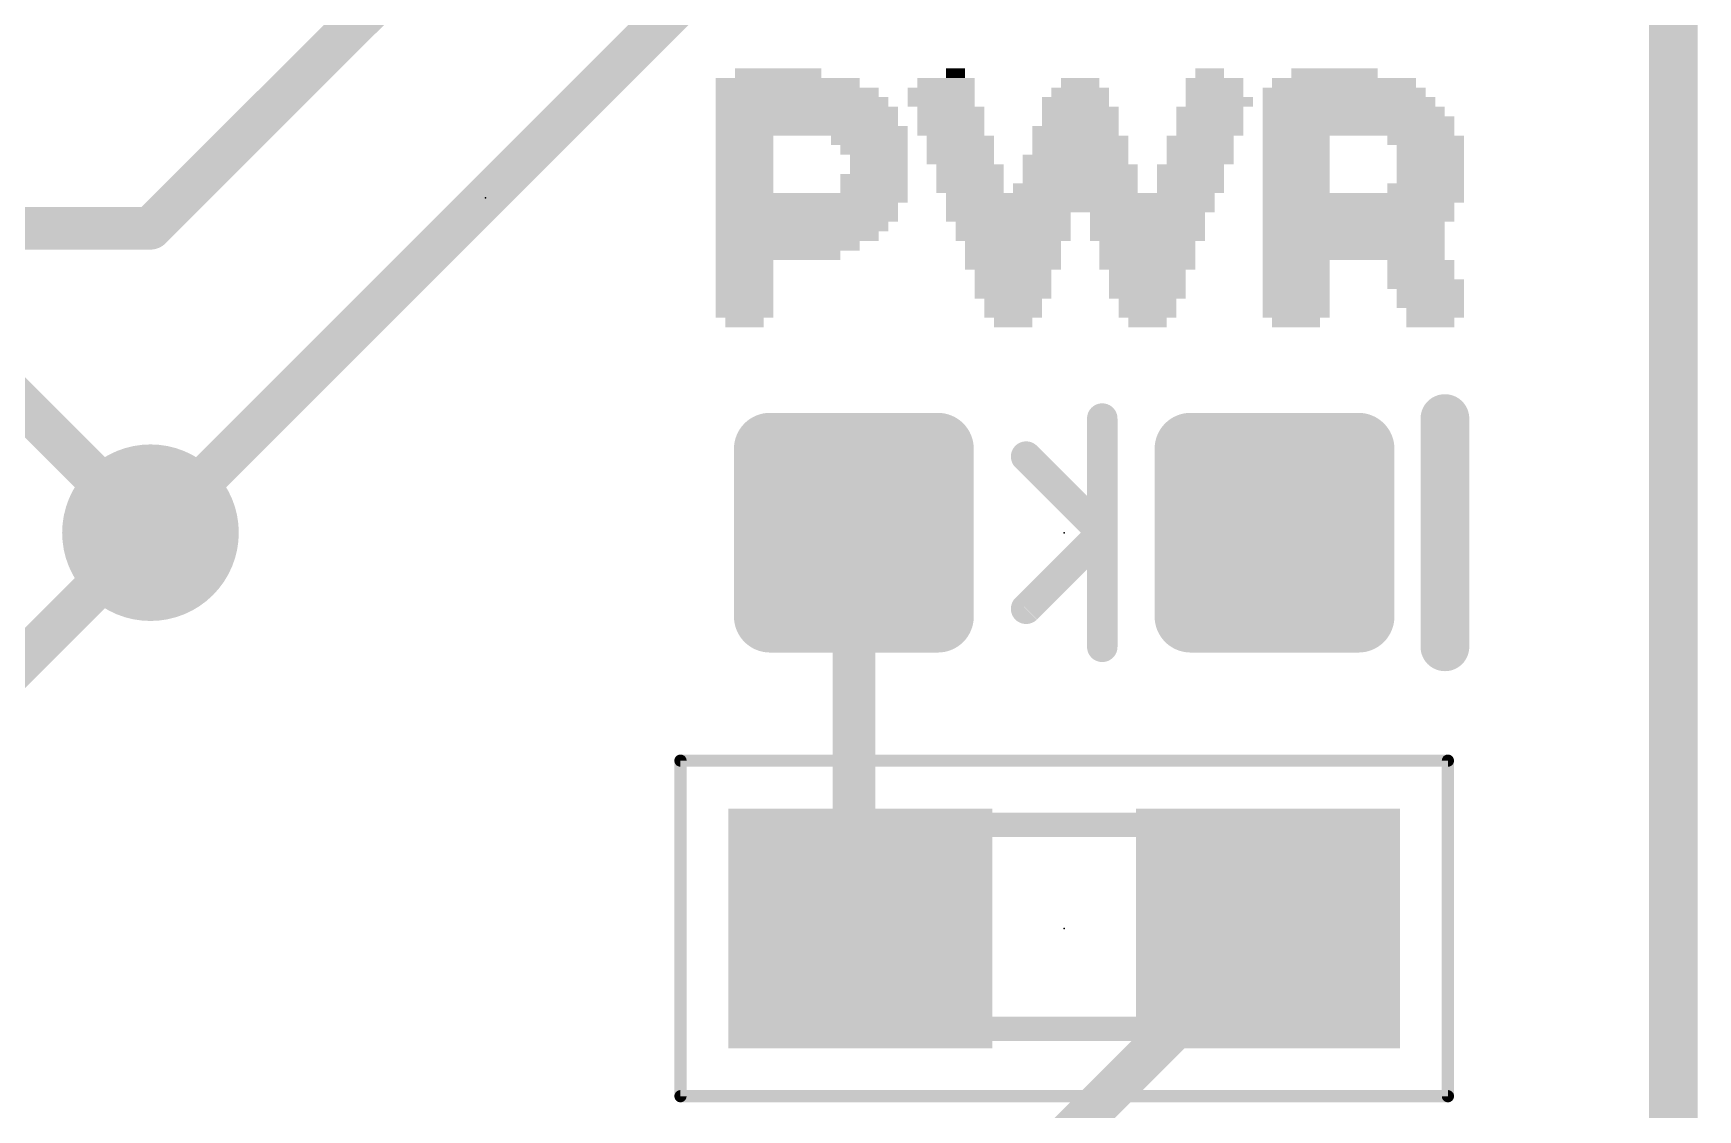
# Model space of a CAD drawing. Extents: x -37 to 70, y -13 to 33.
# Drawn here: x 18.56 to 25.5, y 3.94 to 8.43 of the extents above; entities that cross this region are included whole.
import ezdxf

# ---------------------------------------------------------------- set-up
doc = ezdxf.new("R2010")
doc.units = 0
for name, color, linetype in [('1', 12, 'CONTINUOUS'), ('16', 132, 'CONTINUOUS'), ('18', 110, 'CONTINUOUS'), ('20', 53, 'CONTINUOUS'), ('21', 41, 'CONTINUOUS'), ('23', 53, 'CONTINUOUS'), ('39', 12, 'CONTINUOUS'), ('51', 53, 'CONTINUOUS')]:
    doc.layers.add(name, color=color, linetype=linetype)

# ---------------------------------------------------------------- blocks, each defined once
blk = doc.blocks.new('RECT160000X160000R30')
at = {"const_width": 0.15}
blk.add_lwpolyline([(0.425, -0.35), (0.425, 0.35, 0.4142), (0.35, 0.425), (-0.35, 0.425, 0.4142), (-0.425, 0.35), (-0.425, -0.35, 0.4142), (-0.35, -0.425), (0.35, -0.425, 0.4142)], format="xyb", close=True, dxfattribs=at)
blk.add_solid([(-0.3754, -0.3754), (0.3754, -0.3754), (-0.3754, 0.3754), (0.3754, 0.3754)])
blk = doc.blocks.new('RECT')
blk.add_solid([(-0.5, -0.5), (0.5, -0.5), (-0.5, 0.5), (0.5, 0.5)])
blk = doc.blocks.new('ROUNDV')
at = {"const_width": 0.5}
blk.add_lwpolyline([(0, -0.25, 1), (0, 0.25, 1), (0, -0.25)], format="xyb", dxfattribs=at)

msp = doc.modelspace()

# ---------------------------------------------------------------- linework, layer by layer
at = {"layer": '1'}
for points, const_width in [([(25.4, 25.4), (25.4, 0)], 0.2032), ([(21.463, 10.033), (19.05, 7.62)], 0.1778), ([(21.971, 9.271), (19.05, 6.35)], 0.1778), ([(19.05, 7.62), (17.36, 7.62)], 0.1778), ([(19.05, 6.35), (16.51, 3.81)], 0.1778), ([(21.983, 6.35), (21.983, 4.726)], 0.1778), ([(21.983, 4.726), (22.01, 4.699)], 0.1778), ([(23.71, 4.6727), (22.86, 3.8227)], 0.1778), ([(23.71, 4.699), (23.71, 4.6727)], 0.1778)]:
    msp.add_lwpolyline(points, dxfattribs=dict(at, const_width=const_width))
at = {"layer": '1', "const_width": 0.0889}
for points in [[(19.05, 7.5755, 1), (19.05, 7.6645)], [(19.0186, 7.6514, 1), (19.0814, 7.5886)], [(19.0186, 6.3814, 1), (19.0814, 6.3186)], [(19.0814, 6.3186, 1), (19.0186, 6.3814)], [(22.0275, 6.35, 1), (21.9385, 6.35)], [(22.0144, 4.7574, 1), (21.9516, 4.6946)], [(21.9385, 4.726, 1), (22.0275, 4.726)], [(21.9786, 4.6676, 1), (22.0414, 4.7304)], [(23.7545, 4.699, 1), (23.6655, 4.699)], [(23.7414, 4.6413, 1), (23.6786, 4.7041)], [(23.6655, 4.6727, 1), (23.7545, 4.6727)]]:
    msp.add_lwpolyline(points, format="xyb", dxfattribs=at)
at = {"layer": '16'}
for points, const_width in [([(25.4, 0), (25.4, 25.4)], 0.2032), ([(14.859, 10.541), (19.05, 6.35)], 0.1778)]:
    msp.add_lwpolyline(points, dxfattribs=dict(at, const_width=const_width))
at = {"layer": '16', "const_width": 0.0889}
msp.add_lwpolyline([(19.0186, 6.3186, 1), (19.0814, 6.3814)], format="xyb", dxfattribs=at)
at = {"layer": '20', "const_width": 0.2032}
msp.add_lwpolyline([(25.4, 0), (25.4, 25.4)], dxfattribs=at)
at = {"layer": '21', "const_width": 0.2032}
msp.add_lwpolyline([(24.4475, 6.8262), (24.4475, 5.8738)], dxfattribs=at)
at = {"layer": '21', "const_width": 0.1016}
for points in [[(24.4983, 6.8262, 1), (24.3967, 6.8262)], [(24.3967, 5.8738, 1), (24.4983, 5.8738)]]:
    msp.add_lwpolyline(points, format="xyb", dxfattribs=at)
at = {"layer": '23'}
for p in [(20.447, 7.747), (22.86, 6.35), (22.86, 4.699)]:
    msp.add_point(p, dxfattribs=at)
at = {"layer": '39', "const_width": 0.0508}
for points in [[(21.26, 5.399), (24.46, 5.399)], [(21.26, 3.999), (21.26, 5.399)], [(24.46, 5.399), (24.46, 3.999)], [(24.46, 3.999), (21.26, 3.999)]]:
    msp.add_lwpolyline(points, dxfattribs=at)
at = {"layer": '39', "const_width": 0.0254}
for points in [[(21.26, 5.4117, 1), (21.26, 5.3863)], [(21.2727, 5.399, 1), (21.2473, 5.399)], [(24.4727, 5.399, 1), (24.4473, 5.399)], [(24.46, 5.3863, 1), (24.46, 5.4117)], [(21.26, 4.0117, 1), (21.26, 3.9863)], [(21.2473, 3.999, 1), (21.2727, 3.999)], [(24.4473, 3.999, 1), (24.4727, 3.999)], [(24.46, 3.9863, 1), (24.46, 4.0117)]]:
    msp.add_lwpolyline(points, format="xyb", dxfattribs=at)
at = {"layer": '51'}
for points, const_width in [([(23.0505, 6.8262, 1), (22.987, 6.8262)], 0.0635), ([(22.7237, 6.69, 1), (22.6788, 6.645)], 0.0635), ([(23.0505, 6.35, 1), (22.987, 6.35)], 0.0635), ([(23.0412, 6.3275, 1), (22.9963, 6.3725)], 0.0635), ([(22.9963, 6.3275, 1), (23.0412, 6.3725)], 0.0635), ([(22.987, 6.35, 1), (23.0505, 6.35)], 0.0635), ([(22.6788, 6.055, 1), (22.7237, 6.01)], 0.0635), ([(22.987, 5.8738, 1), (23.0505, 5.8738)], 0.0635), ([(22.504, 5.1564, 1), (22.504, 5.1056)], 0.0508), ([(23.216, 5.1056, 1), (23.216, 5.1564)], 0.0508), ([(22.504, 4.3054, 1), (22.504, 4.2546)], 0.0508), ([(23.216, 4.2546, 1), (23.216, 4.3054)], 0.0508)]:
    msp.add_lwpolyline(points, format="xyb", dxfattribs=dict(at, const_width=const_width))
for points, const_width in [([(23.0188, 6.8262), (23.0188, 6.35)], 0.127), ([(23.0188, 6.35), (22.7013, 6.6675)], 0.127), ([(23.0188, 6.35), (22.7013, 6.0325)], 0.127), ([(23.0188, 6.35), (23.0188, 5.8738)], 0.127), ([(22.504, 5.131), (23.216, 5.131)], 0.1016), ([(22.504, 4.28), (23.216, 4.28)], 0.1016)]:
    msp.add_lwpolyline(points, dxfattribs=dict(at, const_width=const_width))

# ---------------------------------------------------------------- block references
at = {"layer": '1', "rotation": 270}
for p in [(21.983, 6.35), (23.737, 6.35)]:
    msp.add_blockref('RECT160000X160000R30', p, dxfattribs=at)
at = {"layer": '1', "xscale": 1.1}
for p in [(22.01, 4.699), (23.71, 4.699)]:
    msp.add_blockref('RECT', p, dxfattribs=at)
at = {"layer": '18', "xscale": 0.7366, "yscale": 0.7366}
msp.add_blockref('ROUNDV', (19.05, 6.35), dxfattribs=at)
msp.add_blockref('ROUNDV', (19.05, 6.35), dxfattribs=at)
at = {"layer": '21', "yscale": 0.04}
for p, xscale in [((21.667, 8.267), 0.36), ((22.407, 8.267), 0.08), ((23.467, 8.267), 0.12), ((23.987, 8.267), 0.36), ((21.707, 8.227), 0.6), ((21.747, 8.187), 0.68), ((22.347, 8.187), 0.28), ((22.367, 8.227), 0.24), ((22.927, 8.187), 0.24), ((22.927, 8.227), 0.16), ((23.487, 8.227), 0.24), ((23.487, 8.187), 0.24), ((24.027, 8.187), 0.68), ((24.027, 8.227), 0.6), ((21.767, 8.147), 0.72), ((21.787, 8.107), 0.76), ((22.347, 8.147), 0.28), ((22.387, 8.107), 0.28), ((22.907, 8.147), 0.28), ((22.927, 8.107), 0.32), ((23.467, 8.107), 0.28), ((23.507, 8.147), 0.28), ((24.047, 8.147), 0.72), ((24.067, 8.107), 0.76), ((21.787, 8.067), 0.76), ((22.387, 8.067), 0.28), ((22.927, 8.067), 0.32), ((23.467, 8.067), 0.28), ((24.087, 8.067), 0.8), ((21.807, 8.027), 0.8), ((21.527, 7.987), 0.24), ((22.047, 7.987), 0.32), ((22.387, 8.027), 0.28), ((22.427, 7.987), 0.28), ((22.907, 8.027), 0.36), ((22.927, 7.987), 0.4), ((23.427, 7.987), 0.28), ((23.467, 8.027), 0.28), ((24.087, 8.027), 0.8), ((23.827, 7.987), 0.28), ((24.367, 7.987), 0.32), ((21.527, 7.947), 0.24), ((21.527, 7.907), 0.24), ((22.067, 7.947), 0.28), ((22.087, 7.907), 0.24), ((22.427, 7.947), 0.28), ((22.427, 7.907), 0.28), ((22.907, 7.907), 0.44), ((22.927, 7.947), 0.4), ((23.427, 7.947), 0.28), ((23.427, 7.907), 0.28), ((23.827, 7.947), 0.28), ((23.827, 7.907), 0.28), ((24.387, 7.947), 0.28), ((24.387, 7.907), 0.28), ((21.527, 7.867), 0.24), ((21.527, 7.827), 0.24), ((22.067, 7.827), 0.28), ((22.087, 7.867), 0.24), ((22.467, 7.867), 0.28), ((22.467, 7.827), 0.28), ((22.927, 7.867), 0.48), ((22.927, 7.827), 0.48), ((23.387, 7.867), 0.28), ((23.387, 7.827), 0.28), ((23.827, 7.867), 0.28), ((23.827, 7.827), 0.28), ((24.387, 7.867), 0.28), ((24.387, 7.827), 0.28), ((21.527, 7.787), 0.24), ((22.067, 7.787), 0.28), ((22.467, 7.787), 0.28), ((22.907, 7.787), 0.52), ((23.387, 7.787), 0.28), ((23.827, 7.787), 0.28), ((24.367, 7.787), 0.32), ((21.807, 7.747), 0.8), ((21.787, 7.707), 0.76), ((22.927, 7.747), 1.12), ((22.927, 7.707), 1.12), ((24.107, 7.747), 0.84), ((24.087, 7.707), 0.8), ((21.787, 7.667), 0.76), ((21.767, 7.627), 0.72), ((22.627, 7.667), 0.52), ((22.647, 7.627), 0.48), ((23.207, 7.667), 0.48), ((23.207, 7.627), 0.48), ((24.087, 7.667), 0.8), ((24.067, 7.627), 0.76), ((21.747, 7.587), 0.68), ((21.707, 7.547), 0.6), ((22.647, 7.587), 0.48), ((22.647, 7.547), 0.4), ((23.207, 7.587), 0.48), ((23.207, 7.547), 0.4), ((24.067, 7.587), 0.76), ((24.067, 7.547), 0.76), ((21.667, 7.507), 0.52), ((22.647, 7.507), 0.4), ((23.207, 7.507), 0.4), ((24.067, 7.507), 0.76), ((21.527, 7.467), 0.24), ((21.527, 7.427), 0.24), ((22.647, 7.467), 0.4), ((22.647, 7.427), 0.32), ((23.207, 7.467), 0.4), ((23.207, 7.427), 0.32), ((23.827, 7.467), 0.28), ((23.827, 7.427), 0.28), ((24.347, 7.467), 0.28), ((24.347, 7.427), 0.28), ((21.527, 7.387), 0.24), ((21.527, 7.347), 0.24), ((22.647, 7.387), 0.32), ((22.647, 7.347), 0.32), ((23.207, 7.387), 0.32), ((23.207, 7.347), 0.32), ((23.827, 7.387), 0.28), ((23.827, 7.347), 0.28), ((24.367, 7.387), 0.32), ((24.387, 7.347), 0.28), ((21.527, 7.307), 0.24), ((22.647, 7.307), 0.24), ((23.207, 7.307), 0.24), ((23.827, 7.307), 0.28), ((24.387, 7.307), 0.28), ((21.527, 7.267), 0.24), ((21.527, 7.227), 0.16), ((22.647, 7.267), 0.24), ((22.647, 7.227), 0.16), ((23.207, 7.267), 0.24), ((23.207, 7.227), 0.16), ((23.827, 7.267), 0.28), ((23.827, 7.227), 0.2), ((24.407, 7.267), 0.24), ((24.387, 7.227), 0.2)]:
    msp.add_blockref('RECT', p, dxfattribs=dict(at, xscale=xscale))
at = {"layer": '51', "xscale": 0.5001, "yscale": 0.95}
for p in [(22.2719, 4.7041), (23.4403, 4.7041)]:
    msp.add_blockref('RECT', p, dxfattribs=at)

doc.saveas('drawing.dxf')
